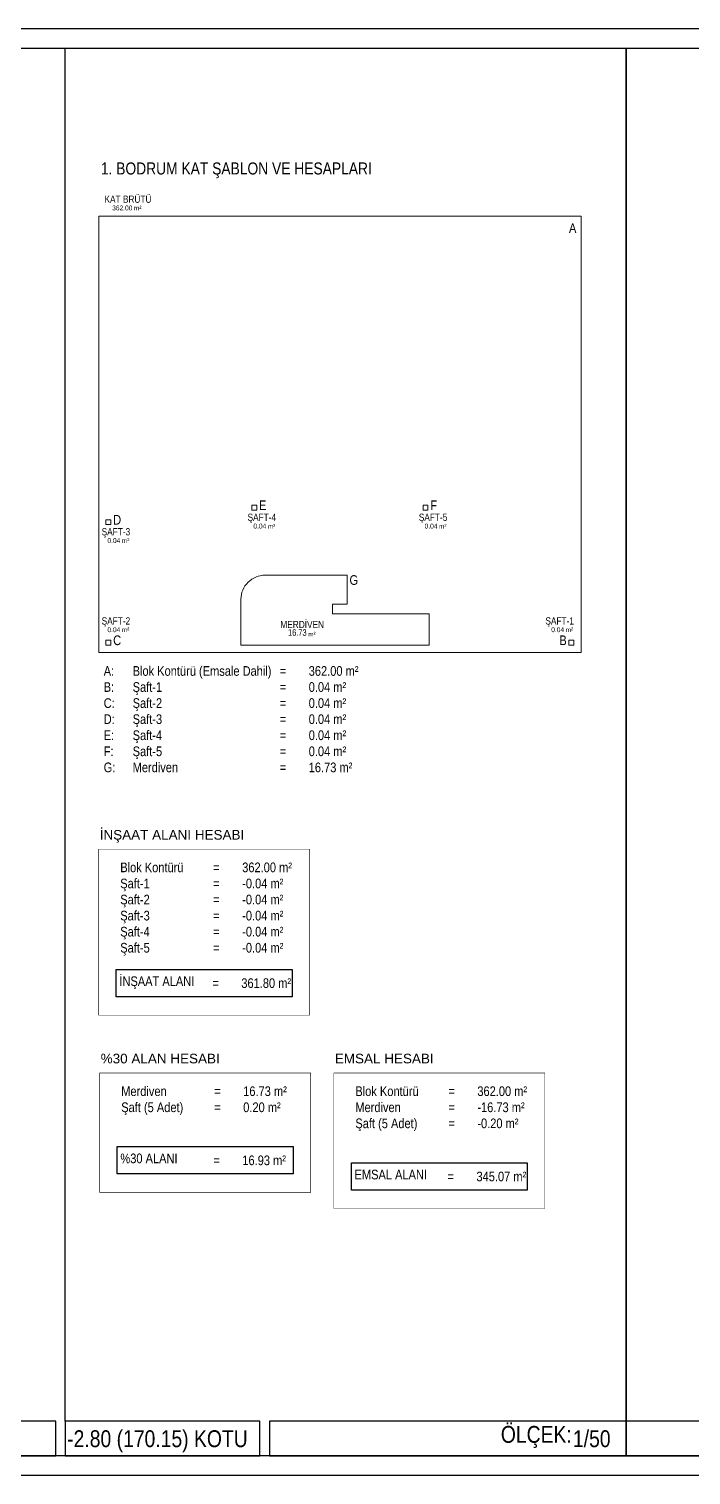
# Model space of a CAD drawing. Header units: millimetres. Extents: x 82776 to 137242, y 11666 to 27998.
# Drawn here: x 97270 to 98643, y 24998 to 27998 of the extents above; entities that cross this region are included whole.
import ezdxf
from ezdxf.enums import TextEntityAlignment as Align

# ---------------------------------------------------------------- set-up
doc = ezdxf.new("R2010")
doc.units = ezdxf.units.MM
for name, color, linetype, lineweight in [('0_IFC_A_Emsal_Ana merdiven', 32, 'Continuous', 13), ('0_IFC_A_Emsal_Brüt Alan', 201, 'Continuous', 18), ('0_IFC_A_Emsal_Şaft', 142, 'Continuous', 13)]:
    doc.layers.add(name, color=color, linetype=linetype, lineweight=lineweight)
for name, color, linetype in [('0_IFC_Legend_Text', 7, 'Continuous'), ('0_IFC_Legend_Viewport', 7, 'Continuous'), ('0_IFC_Room_Text(No)_50', 12, 'Continuous'), ('0_IFC_Text_Explanation_100', 231, 'Continuous'), ('0_IFC_Text_Explanation_50', 231, 'Continuous')]:
    doc.layers.add(name, color=color, linetype=linetype)
doc.styles.add('IFC_TEXT', font='ARIALN.TTF')

# ---------------------------------------------------------------- blocks, each defined once
blk = doc.blocks.new('*U1597')
for points in [[(-4069.2, 0), (-1182.8, 0), (-1182.8, 71.5), (-4069.2, 71.5)], [(-1162.8, 0), (-759.4, 0), (-759.4, 71.5), (-1162.8, 71.5)], [(-739.4, 0), (0, 0), (0, 71.5), (-739.4, 71.5)]]:
    blk.add_lwpolyline(points, close=True)
at = {"layer": '0_IFC_Legend_Viewport', "transparency": 33554687}
blk.add_lwpolyline([(-4069.2, 2920), (0, 2920), (0, 0), (-4069.2, 0)], close=True, dxfattribs=at)
at = {"style": 'IFC_TEXT'}
for tag, p in [('PAFTA', (-2861.6, 17.9)), ('KOT', (-1159.1, 18)), ('OLCEK', (-110.4, 17.9))]:
    blk.add_attdef(tag, p, '', height=35, dxfattribs=at)
at = {"layer": '0_IFC_Legend_Text', "transparency": 33554687, "insert": (-259.9, 61.9), "char_height": 35, "attachment_point": 1, "style": 'IFC_TEXT'}
blk.add_mtext_dynamic_manual_height_columns('ÖLÇEK:', width=490.238, gutter_width=61.4, heights=[0], dxfattribs=at)
blk = doc.blocks.new('*U1598')
blk.add_lwpolyline([(-4076.1, 0), (-1182.8, 0), (-1182.8, 71.5), (-4076.1, 71.5)], close=True)
at = {"layer": '0_IFC_Legend_Viewport', "transparency": 33554687}
blk.add_lwpolyline([(-4076.1, 2920), (0, 2920), (0, 0), (-4076.1, 0)], close=True, dxfattribs=at)
at = {"style": 'IFC_TEXT'}
for tag, p in [('PAFTA', (-2865.1, 17.9)), ('KOT', (-1159.1, 18)), ('OLCEK', (-110.4, 17.9))]:
    blk.add_attdef(tag, p, '', height=35, dxfattribs=at)
blk = doc.blocks.new('0_IFC_SCHEMA_TEXT_50')
at = {"layer": '0_IFC_Room_Text(No)_50', "insert": (13.2, -38.5), "char_height": 9.62, "attachment_point": 1, "style": 'IFC_TEXT'}
blk.add_mtext_dynamic_manual_height_columns('m²', width=16.695, gutter_width=6.88, heights=[0], dxfattribs=at)
at = {"layer": '0_IFC_Room_Text(No)_50', "style": 'IFC_TEXT'}
blk.add_attdef('ROOM_NAME', text='', height=13.5, dxfattribs=at).set_placement((0.7, -24.8), align=Align.MIDDLE_CENTER)
blk.add_attdef('AREA', text='', height=9.62, dxfattribs=at).set_placement((9.8, -48.1), align=Align.RIGHT)
blk = doc.blocks.new('0_IFC_ROOM_TEXT_50')
at = {"layer": '0_IFC_Room_Text(No)_50', "insert": (13.2, -40), "char_height": 9.62, "attachment_point": 1, "style": 'IFC_TEXT'}
blk.add_mtext_dynamic_manual_height_columns('m²', width=16.695, gutter_width=6.88, heights=[0], dxfattribs=at)
at = {"layer": '0_IFC_Room_Text(No)_50', "style": 'IFC_TEXT'}
blk.add_attdef('ROOM_NAME', text='', height=13.5, dxfattribs=at).set_placement((0.7, -24.8), align=Align.MIDDLE_CENTER)
blk.add_attdef('ROOM_NUMBER', text='', height=7.7, dxfattribs=at).set_placement((0.7, -10.7), align=Align.CENTER)
blk.add_attdef('AREA', text='', height=13.5, dxfattribs=at).set_placement((9.8, -49.7), align=Align.RIGHT)
at = {"layer": '0_IFC_Text_Explanation_50', "style": 'IFC_TEXT', "flags": 1}
for tag, p in [('DÖŞEME:', (-41.1, -64.4)), ('TAVAN:', (-41.1, -86.7)), ('DUVAR:', (-41.1, -75.5))]:
    blk.add_attdef(tag, p, '', height=7.7, dxfattribs=at)
blk = doc.blocks.new('A_BK_SEMA')
at = {"layer": '0_IFC_A_Emsal_Ana merdiven'}
blk.add_lwpolyline([(689.8, 320, 0.414229), (589.8, 220), (589.8, 30), (1370, 30), (1370, 160), (970, 160), (970, 200), (1030, 200), (1030, 320)], format="xyb", close=True, dxfattribs=at)
at = {"layer": '0_IFC_A_Emsal_Brüt Alan'}
blk.add_lwpolyline([(0, 1810), (2000, 1810), (2000, 0), (0, 0)], close=True, dxfattribs=at)
at = {"layer": '0_IFC_A_Emsal_Şaft'}
for points in [[(635, 590), (655, 590), (655, 610), (635, 610)], [(1345, 590), (1365, 590), (1365, 610), (1345, 610)], [(30, 530), (50, 530), (50, 550), (30, 550)], [(30, 30), (50, 30), (50, 50), (30, 50)], [(1950, 30), (1970, 30), (1970, 50), (1950, 50)]]:
    blk.add_lwpolyline(points, close=True, dxfattribs=at)
at = {"transparency": 33554687}
ref = blk.add_blockref('0_IFC_SCHEMA_TEXT_50', (120, 1930), dxfattribs=dict(at, xscale=2, yscale=2, zscale=2))
ref.add_attrib('ROOM_NAME', 'KAT BRÜTÜ', dxfattribs={"layer": '0_IFC_Room_Text(No)_50', "height": 30, "style": 'IFC_TEXT'}).set_placement((121.4, 1880.3), align=Align.MIDDLE_CENTER)
ref.add_attrib('AREA', '362.00', dxfattribs={"layer": '0_IFC_Room_Text(No)_50', "height": 20, "style": 'IFC_TEXT'}).set_placement((139.7, 1833.8), align=Align.RIGHT)
ref = blk.add_blockref('0_IFC_SCHEMA_TEXT_50', (675, 610), dxfattribs=dict(at, xscale=2, yscale=2, zscale=2))
ref.add_attrib('ROOM_NAME', 'ŞAFT-4', dxfattribs={"layer": '0_IFC_Room_Text(No)_50', "height": 30, "style": 'IFC_TEXT'}).set_placement((676.4, 560.3), align=Align.MIDDLE_CENTER)
ref.add_attrib('AREA', '0.04', dxfattribs={"layer": '0_IFC_Room_Text(No)_50', "height": 20, "style": 'IFC_TEXT'}).set_placement((694.7, 513.8), align=Align.RIGHT)
ref = blk.add_blockref('0_IFC_SCHEMA_TEXT_50', (1385, 610), dxfattribs=dict(at, xscale=2, yscale=2, zscale=2))
ref.add_attrib('ROOM_NAME', 'ŞAFT-5', dxfattribs={"layer": '0_IFC_Room_Text(No)_50', "height": 30, "style": 'IFC_TEXT'}).set_placement((1386.4, 560.3), align=Align.MIDDLE_CENTER)
ref.add_attrib('AREA', '0.04', dxfattribs={"layer": '0_IFC_Room_Text(No)_50', "height": 20, "style": 'IFC_TEXT'}).set_placement((1404.7, 513.8), align=Align.RIGHT)
ref = blk.add_blockref('0_IFC_SCHEMA_TEXT_50', (70, 550), dxfattribs=dict(at, xscale=2, yscale=2, zscale=2))
ref.add_attrib('ROOM_NAME', 'ŞAFT-3', dxfattribs={"layer": '0_IFC_Room_Text(No)_50', "height": 30, "style": 'IFC_TEXT'}).set_placement((71.4, 500.3), align=Align.MIDDLE_CENTER)
ref.add_attrib('AREA', '0.04', dxfattribs={"layer": '0_IFC_Room_Text(No)_50', "height": 20, "style": 'IFC_TEXT'}).set_placement((89.7, 453.8), align=Align.RIGHT)
ref = blk.add_blockref('0_IFC_SCHEMA_TEXT_50', (70, 180), dxfattribs=dict(at, xscale=2, yscale=2, zscale=2))
ref.add_attrib('ROOM_NAME', 'ŞAFT-2', dxfattribs={"layer": '0_IFC_Room_Text(No)_50', "height": 30, "style": 'IFC_TEXT'}).set_placement((71.4, 130.3), align=Align.MIDDLE_CENTER)
ref.add_attrib('AREA', '0.04', dxfattribs={"layer": '0_IFC_Room_Text(No)_50', "height": 20, "style": 'IFC_TEXT'}).set_placement((89.7, 83.8), align=Align.RIGHT)
ref = blk.add_blockref('0_IFC_ROOM_TEXT_50', (842.4, 165), dxfattribs=dict(at, xscale=2, yscale=2))
ref.add_attrib('ROOM_NAME', 'MERDİVEN', dxfattribs={"layer": '0_IFC_Room_Text(No)_50', "height": 30, "style": 'IFC_TEXT'}).set_placement((843.8, 115.3), align=Align.MIDDLE_CENTER)
ref.add_attrib('AREA', '16.73', dxfattribs={"layer": '0_IFC_Room_Text(No)_50', "height": 26.95, "style": 'IFC_TEXT'}).set_placement((862.1, 68.8), align=Align.RIGHT)
ref = blk.add_blockref('0_IFC_SCHEMA_TEXT_50', (1910, 180), dxfattribs=dict(at, xscale=2, yscale=2, zscale=2))
ref.add_attrib('ROOM_NAME', 'ŞAFT-1', dxfattribs={"layer": '0_IFC_Room_Text(No)_50', "height": 30, "style": 'IFC_TEXT'}).set_placement((1911.4, 130.3), align=Align.MIDDLE_CENTER)
ref.add_attrib('AREA', '0.04', dxfattribs={"layer": '0_IFC_Room_Text(No)_50', "height": 20, "style": 'IFC_TEXT'}).set_placement((1929.7, 83.8), align=Align.RIGHT)
at = {"layer": '0_IFC_Text_Explanation_50', "char_height": 40, "attachment_point": 1, "style": 'IFC_TEXT'}
for s, insert in [('A', (1950, 1780)), ('E', (665, 630)), ('F', (1375, 630)), ('D', (60, 570)), ('G', (1040, 320)), ('C', (60, 70)), ('B', (1910, 70))]:
    blk.add_mtext_dynamic_manual_height_columns(s, width=46.611, gutter_width=281.5, heights=[0], dxfattribs=dict(at, insert=insert))
blk = doc.blocks.new('A B1 SABLON HESAPLAR')
at = {"layer": '0_IFC_Text_Explanation_50', "const_width": 1}
for points in [[(0, -752.7), (437.4, -752.7), (437.4, -408.4), (0, -408.4)], [(2.1, -1120.3), (439.5, -1120.3), (439.5, -872.7), (2.1, -872.7)], [(487.4, -1153.8), (924.9, -1153.8), (924.9, -872.7), (487.4, -872.7)]]:
    blk.add_lwpolyline(points, close=True, dxfattribs=at)
at = {"layer": '0_IFC_Text_Explanation_50'}
for points in [[(36.5, -657.8), (401, -657.8), (401, -714.5), (36.5, -714.5)], [(38.5, -1025.4), (403, -1025.4), (403, -1082), (38.5, -1082)], [(523.9, -1058.9), (888.4, -1058.9), (888.4, -1115.6), (523.9, -1115.6)]]:
    blk.add_lwpolyline(points, close=True, dxfattribs=at)
at = {"layer": '0_IFC_Text_Explanation_50', "char_height": 20, "attachment_point": 1, "style": 'IFC_TEXT'}
for s, width, insert in [('\\pxi-3,l4,t4;A:^IBlok Kontürü (Emsale Dahil)\\PB:^IŞaft-1\\PC:^IŞaft-2\\PD:^IŞaft-3\\PE:^IŞaft-4\\PF:^IŞaft-5\\PG:^IMerdiven', 395.703, (-9.6, -28.6, 17472.6)), ('\\pxi-3,l4,ql,t4;=^I362.00 m²\\P=^I0.04 m²\\P=^I0.04 m²\\P=^I0.04 m²\\P=^I0.04 m²\\P=^I0.04 m²\\P=^I16.73 m²', 210.298, (355.4, -28.6, 17472.6)), ('{\\fArial|b0|i0|c0|p34;İNŞAAT ALANI HESABI}', 325.68, (2.1, -368.5)), ('\\pxi-3,l4,t4;Blok Kontürü\\PŞaft-1\\PŞaft-2\\PŞaft-3\\PŞaft-4\\PŞaft-5', 210.298, (24.7, -436.1)), ('\\pxi-3,l4,ql,t4;=^I362.00 m²\\P=^I-0.04 m²\\P=^I-0.04 m²\\P=^I-0.04 m²\\P=^I-0.04 m²\\P=^I-0.04 m²', 210.298, (217.5, -436.1)), ('İNŞAAT ALANI', 185.668, (42.9, -672.2)), ('\\pxi-3,l4,t4;=^I361.80 m²', 185.668, (215.7, -676.2)), ('{\\fArial|b0|i0|c162|p34;%30 ALAN HESABI}', 325.68, (4.1, -832.7)), ('{\\fArial|b0|i0|c162|p34;EMSAL HESABI}', 325.68, (489.5, -832.7)), ('\\pxi-3,l4,t4;Merdiven\\PŞaft (5 Adet)', 210.298, (26.7, -900.4)), ('\\pxi-3,l4,t4;Blok Kontürü\\PMerdiven\\PŞaft (5 Adet)', 210.298, (512.1, -900.4)), ('\\pxi-3,l4,ql,t4;=^I16.73 m²\\P=^I0.20 m²', 210.298, (219.6, -900.4)), ('\\pxi-3,l4,ql,t4;=^I362.00 m²\\P=^I-16.73 m²\\P=^I-0.20 m²', 210.298, (705, -900.4)), ('%30 ALANI', 185.668, (45, -1039.8)), ('\\pxi-3,l4,t4;=^I16.93 m²', 185.668, (217.8, -1043.8)), ('EMSAL ALANI', 185.668, (530.4, -1073.3)), ('\\pxi-3,l4,t4;=^I345.07 m²', 185.668, (703.2, -1077.3))]:
    blk.add_mtext_dynamic_manual_height_columns(s, width=width, gutter_width=281.5, heights=[0], dxfattribs=dict(at, insert=insert))

msp = doc.modelspace()

# ---------------------------------------------------------------- linework, layer by layer
msp.add_lwpolyline([(82776.4, 27997.6), (82776.4, 24997.6), (137241.5, 24997.6), (137241.5, 27997.6)], close=True)
msp.add_lwpolyline([(97345.3, 25109.1), (97345.3, 27957.6)])

# ---------------------------------------------------------------- block references
ref = msp.add_blockref('*U1597', (98508.1, 25037.6))
ref.add_attrib('KOT', '-2.80 (170.15) KOTU', (97349.1, 25055.5), dxfattribs={"height": 35, "style": 'IFC_TEXT'})
ref.add_attrib('OLCEK', '1/50', (98397.7, 25055.5), dxfattribs={"height": 35, "style": 'IFC_TEXT'})
for name, p in [('*U1598', (102584.2, 25037.6)), ('A B1 SABLON HESAPLAR', (97414.5, 26704.3))]:
    msp.add_blockref(name, p)
at = {"xscale": 0.5, "yscale": 0.5, "zscale": 0.5}
msp.add_blockref('A_BK_SEMA', (97414.5, 26704.3), dxfattribs=at)

# ---------------------------------------------------------------- texts
at = {"layer": '0_IFC_Text_Explanation_100', "transparency": 33554687, "insert": (97419, 27720.6), "char_height": 25, "attachment_point": 1, "style": 'IFC_TEXT'}
msp.add_mtext_dynamic_manual_height_columns('1. BODRUM KAT ŞABLON VE HESAPLARI', width=1260.02, gutter_width=281.5, heights=[0], dxfattribs=at)

doc.saveas('drawing.dxf')
